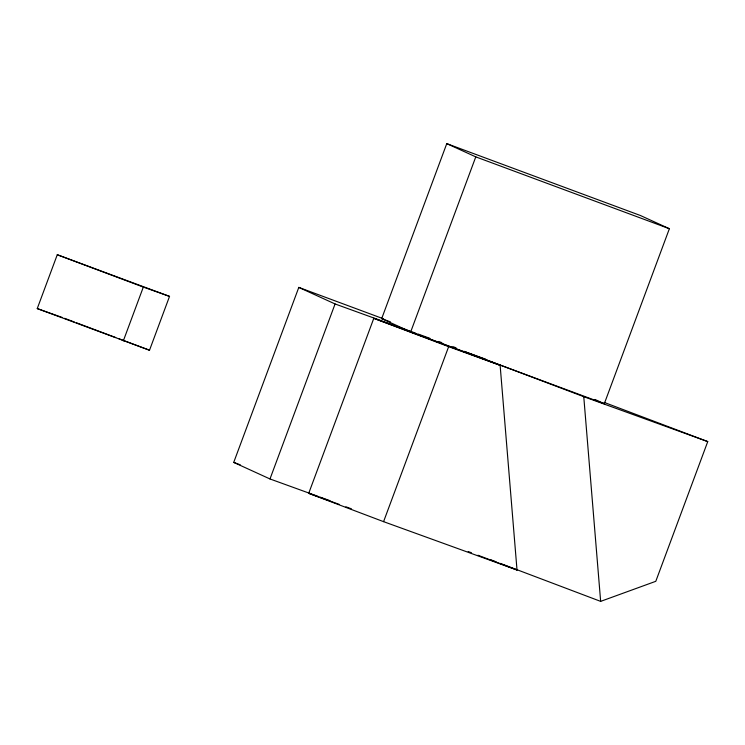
<?xml version="1.0" encoding="UTF-8"?>
<svg xmlns="http://www.w3.org/2000/svg" width="745" height="745" viewBox="0 0 745 745"><rect width="100%" height="100%" fill="white"/><g stroke="black" fill="none" stroke-linecap="round" stroke-linejoin="round"><path stroke-width="1.12" d="M37.25 308.579L57.272 254.734L169.534 296.389L149.512 350.234L37.25 308.579L62.366 317.51M123.307 340.921L143.329 287.076L169.534 296.389M317.947 496.328L269.988 478.961L233.725 462.394L298.801 287.402L383.638 318.888M269.988 478.961L335.073 303.96L298.801 287.402M308.709 493.33L373.794 318.329L500.128 365.311L517.011 570.009L383.573 521.658L308.709 493.33L339.338 504.421M381.682 318.627L446.767 143.627L640.365 215.482L669.373 228.724L604.297 403.725L410.7 331.879L381.682 318.627L390.38 321.849M410.7 331.879L475.776 156.878L446.767 143.627M383.573 521.658L448.648 346.667L500.128 365.311M604.158 402.393L707.75 441.599L655.796 581.305L600.647 601.373L500.295 563.397M335.073 303.96L415.719 333.183M417.898 333.974L429.884 338.314M438.609 341.471L441.878 342.653M452.774 346.602L456.042 347.794M485.74 359.23L463.986 351.351L583.763 396.685L707.75 441.599M320.127 497.12L329.933 500.677M345.904 506.805L351.37 508.788M475.776 156.878L669.373 228.724M233.725 462.394L240.244 464.815M57.272 254.734L143.329 287.076M64.545 318.311L74.351 321.998M76.53 322.808L115.745 337.55M119.014 338.779L149.512 350.234M373.794 318.329L448.648 346.667M490.582 559.718L495.974 561.758M468.186 551.524L471.445 552.762M477.955 555.221L517.011 570.009M594.966 399.469L604.297 403.725M583.763 396.685L600.647 601.373"/></g></svg>
